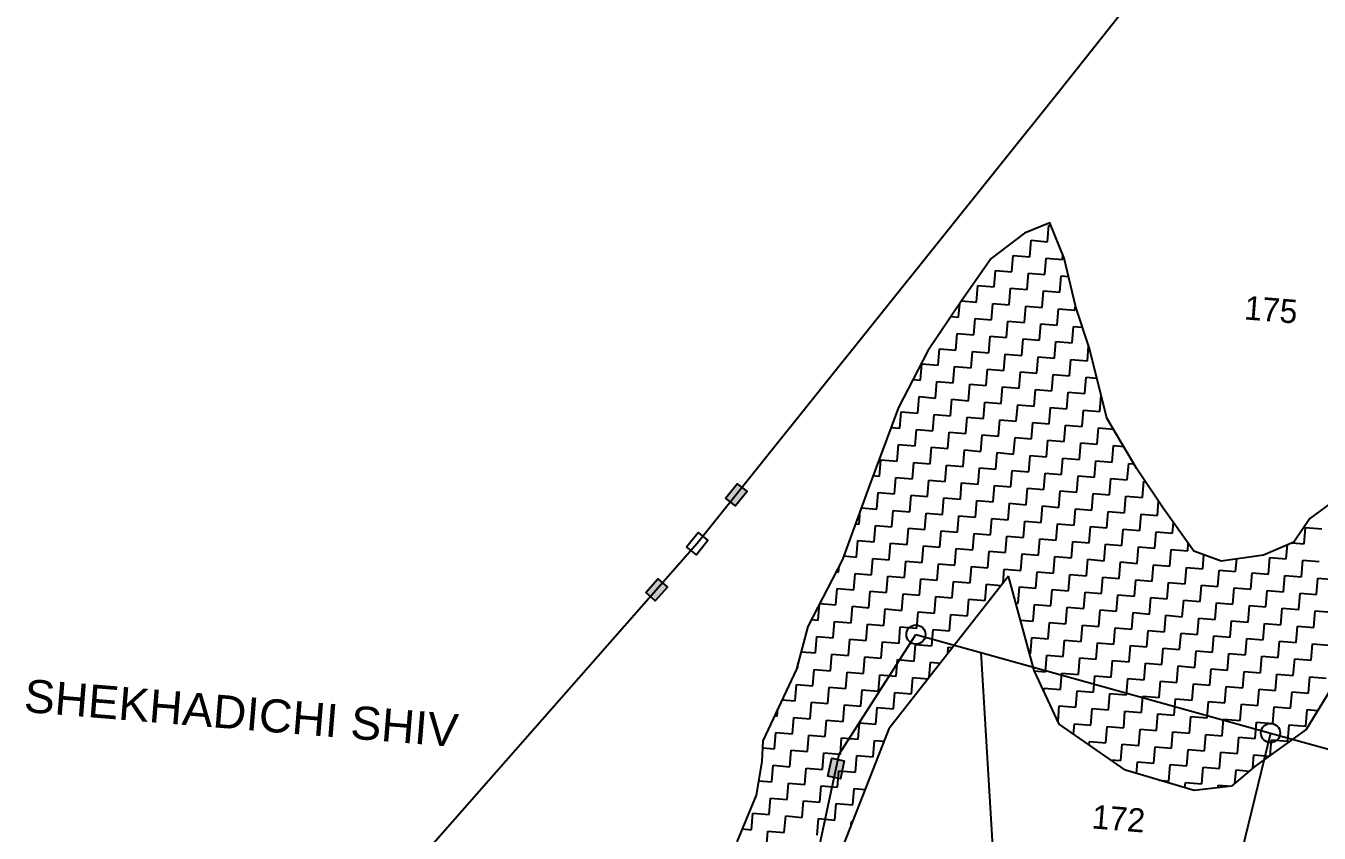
# Model space of a CAD drawing. Header units: metres. Extents: x 286589 to 288713, y 2001360 to 2004418.
# Drawn here: x 286698.5 to 287109.2, y 2003606.8 to 2003863 of the extents above; entities that cross this region are included whole.
import ezdxf
from ezdxf.enums import TextEntityAlignment as Align

# ---------------------------------------------------------------- set-up
doc = ezdxf.new("R2010")
doc.units = ezdxf.units.M
doc.header["$MEASUREMENT"] = 0
for name, color, linetype in [('POLY_HATCH', 12, 'Continuous'), ('POLY_PARCEL', 6, 'Continuous'), ('TEXT_MAPOUT', 7, 'Continuous'), ('TEXT_PARCEL', 7, 'Continuous'), ('V_BOUND_LINE', 7, 'Continuous')]:
    doc.layers.add(name, color=color, linetype=linetype)
doc.styles.get("Standard").update_dxf_attribs({"font": 'arial.ttf'})
doc.styles.add('TEXT_MAP', font='')
doc.styles.get('TEXT_MAP').set_extended_font_data('Kruti Dev 050')

msp = doc.modelspace()

# ---------------------------------------------------------------- hatches: boundary and pattern name
for points in [[(286927.53, 2003715.18), (286924.38, 2003717.7), (286920.73, 2003713.15), (286923.88, 2003710.63)], [(286902.23, 2003684.85), (286899.21, 2003687.52), (286895.35, 2003683.14), (286898.38, 2003680.48)], [(286953.22, 2003624.88), (286957.16, 2003624.04), (286958.38, 2003629.74), (286954.43, 2003630.58)]]:
    msp.add_hatch(color=256).paths.add_polyline_path(points)

# ---------------------------------------------------------------- linework, layer by layer
for points in [[(286920.73, 2003713.15), (286924.38, 2003717.7), (286927.53, 2003715.18), (286923.88, 2003710.63)], [(286908.32, 2003697.66), (286911.97, 2003702.21), (286915.11, 2003699.69), (286911.47, 2003695.14)], [(286895.35, 2003683.14), (286899.21, 2003687.52), (286902.23, 2003684.85), (286898.38, 2003680.48)], [(286958.38, 2003629.74), (286957.16, 2003624.04), (286953.22, 2003624.88), (286954.43, 2003630.58)]]:
    msp.add_lwpolyline(points, close=True)
for centre in [(286981.16, 2003669.81), (287093.79, 2003638.55)]:
    msp.add_circle(centre, 3.04)
at = {"layer": 'POLY_HATCH', "linetype": 'Continuous'}
for p, q in [((287022.95, 2003794.53), (287023.37, 2003799.75)), ((287023.37, 2003799.75), (287024.07, 2003799.69)), ((287017.3, 2003789.74), (287017.73, 2003794.96)), ((287017.73, 2003794.96), (287022.95, 2003794.53)), ((287011.66, 2003784.95), (287012.09, 2003790.16)), ((287012.09, 2003790.16), (287017.3, 2003789.74)), ((287022.1, 2003784.1), (287022.52, 2003789.31)), ((287022.52, 2003789.31), (287027.74, 2003788.89)), ((287027.74, 2003788.89), (287027.85, 2003790.28)), ((287006.02, 2003780.15), (287006.44, 2003785.37)), ((287006.44, 2003785.37), (287011.66, 2003784.95)), ((287016.45, 2003779.3), (287016.88, 2003784.52)), ((287016.88, 2003784.52), (287022.1, 2003784.1)), ((287026.89, 2003778.45), (287027.31, 2003783.67)), ((287027.31, 2003783.67), (287029.62, 2003783.48)), ((287000.37, 2003775.36), (287000.8, 2003780.58)), ((287000.8, 2003780.58), (287006.02, 2003780.15)), ((287010.81, 2003774.51), (287011.23, 2003779.73)), ((287011.23, 2003779.73), (287016.45, 2003779.3)), ((287021.25, 2003773.66), (287021.67, 2003778.88)), ((287021.67, 2003778.88), (287026.89, 2003778.45)), ((286994.73, 2003770.57), (286995.08, 2003774.91)), ((286995.64, 2003775.75), (287000.37, 2003775.36)), ((287005.17, 2003769.72), (287005.59, 2003774.93)), ((287005.59, 2003774.93), (287010.81, 2003774.51)), ((287015.6, 2003768.87), (287016.03, 2003774.08)), ((287016.03, 2003774.08), (287021.25, 2003773.66)), ((287026.04, 2003768.02), (287026.46, 2003773.23)), ((287026.46, 2003773.23), (287031.68, 2003772.81)), ((287031.68, 2003772.81), (287031.8, 2003774.21)), ((286992.3, 2003770.77), (286994.73, 2003770.57)), ((286999.52, 2003764.92), (286999.95, 2003770.14)), ((286999.95, 2003770.14), (287005.17, 2003769.72)), ((287009.96, 2003764.07), (287010.38, 2003769.29)), ((287010.38, 2003769.29), (287015.6, 2003768.87)), ((286988.96, 2003765.79), (286989.09, 2003765.77)), ((286989.09, 2003765.77), (286989.11, 2003766.01)), ((286993.88, 2003760.13), (286994.3, 2003765.35)), ((286994.3, 2003765.35), (286999.52, 2003764.92)), ((287020.4, 2003763.22), (287020.82, 2003768.44)), ((287020.82, 2003768.44), (287026.04, 2003768.02)), ((287030.83, 2003762.37), (287031.26, 2003767.59)), ((287031.26, 2003767.59), (287034.01, 2003767.37)), ((286988.24, 2003755.34), (286988.66, 2003760.56)), ((286988.66, 2003760.56), (286993.88, 2003760.13)), ((287004.32, 2003759.28), (287004.74, 2003764.5)), ((287004.74, 2003764.5), (287009.96, 2003764.07)), ((287014.75, 2003758.43), (287015.18, 2003763.65)), ((287015.18, 2003763.65), (287020.4, 2003763.22)), ((287025.19, 2003757.58), (287025.61, 2003762.8)), ((287025.61, 2003762.8), (287030.83, 2003762.37)), ((287035.62, 2003756.73), (287036, 2003761.35)), ((286998.67, 2003754.49), (286999.1, 2003759.71)), ((286999.1, 2003759.71), (287004.32, 2003759.28)), ((287009.11, 2003753.64), (287009.53, 2003758.86)), ((287009.53, 2003758.86), (287014.75, 2003758.43)), ((287019.54, 2003752.79), (287019.97, 2003758)), ((287019.97, 2003758), (287025.19, 2003757.58)), ((287029.98, 2003751.94), (287030.41, 2003757.15)), ((287030.41, 2003757.15), (287035.62, 2003756.73)), ((286982.59, 2003750.55), (286983.02, 2003755.76)), ((286983.02, 2003755.76), (286988.24, 2003755.34)), ((286993.03, 2003749.7), (286993.45, 2003754.91)), ((286993.45, 2003754.91), (286998.67, 2003754.49)), ((287003.46, 2003748.84), (287003.89, 2003754.06)), ((287003.89, 2003754.06), (287009.11, 2003753.64)), ((287013.9, 2003747.99), (287014.33, 2003753.21)), ((287014.33, 2003753.21), (287019.54, 2003752.79)), ((287024.34, 2003747.14), (287024.76, 2003752.36)), ((287024.76, 2003752.36), (287029.98, 2003751.94)), ((286980.23, 2003750.74), (286982.59, 2003750.55)), ((286987.39, 2003744.9), (286987.81, 2003750.12)), ((286987.81, 2003750.12), (286993.03, 2003749.7)), ((286997.82, 2003744.05), (286998.25, 2003749.27)), ((286998.25, 2003749.27), (287003.46, 2003748.84)), ((287008.26, 2003743.2), (287008.68, 2003748.42)), ((287008.68, 2003748.42), (287013.9, 2003747.99)), ((287034.77, 2003746.29), (287035.2, 2003751.51)), ((287035.2, 2003751.51), (287038.62, 2003751.23)), ((286981.74, 2003740.11), (286982.17, 2003745.33)), ((286982.17, 2003745.33), (286987.39, 2003744.9)), ((286992.18, 2003739.26), (286992.6, 2003744.48)), ((286992.6, 2003744.48), (286997.82, 2003744.05)), ((287018.69, 2003742.35), (287019.12, 2003747.57)), ((287019.12, 2003747.57), (287024.34, 2003747.14)), ((287029.13, 2003741.5), (287029.56, 2003746.72)), ((287029.56, 2003746.72), (287034.77, 2003746.29)), ((287039.57, 2003740.65), (287039.99, 2003745.8)), ((286976.1, 2003735.32), (286976.52, 2003740.53)), ((286976.52, 2003740.53), (286981.74, 2003740.11)), ((287002.61, 2003738.41), (287003.04, 2003743.63)), ((287003.04, 2003743.63), (287008.26, 2003743.2)), ((287013.05, 2003737.56), (287013.48, 2003742.78)), ((287013.48, 2003742.78), (287018.69, 2003742.35)), ((287023.49, 2003736.71), (287023.91, 2003741.93)), ((287023.91, 2003741.93), (287029.13, 2003741.5)), ((287033.92, 2003735.86), (287034.35, 2003741.07)), ((287034.35, 2003741.07), (287039.57, 2003740.65)), ((286986.53, 2003734.47), (286986.96, 2003739.68)), ((286986.96, 2003739.68), (286992.18, 2003739.26)), ((286996.97, 2003733.62), (286997.4, 2003738.83)), ((286997.4, 2003738.83), (287002.61, 2003738.41)), ((287007.41, 2003732.76), (287007.83, 2003737.98)), ((287007.83, 2003737.98), (287013.05, 2003737.56)), ((287017.84, 2003731.91), (287018.27, 2003737.13)), ((287018.27, 2003737.13), (287023.49, 2003736.71)), ((287028.28, 2003731.06), (287028.7, 2003736.28)), ((287028.7, 2003736.28), (287033.92, 2003735.86)), ((286973.25, 2003735.55), (286976.1, 2003735.32)), ((286980.89, 2003729.67), (286981.32, 2003734.89)), ((286981.32, 2003734.89), (286986.53, 2003734.47)), ((286991.33, 2003728.82), (286991.75, 2003734.04)), ((286991.75, 2003734.04), (286996.97, 2003733.62)), ((287001.76, 2003727.97), (287002.19, 2003733.19)), ((287002.19, 2003733.19), (287007.41, 2003732.76)), ((287012.2, 2003727.12), (287012.63, 2003732.34)), ((287012.63, 2003732.34), (287017.84, 2003731.91)), ((287038.72, 2003730.21), (287039.14, 2003735.43)), ((287039.14, 2003735.43), (287043.87, 2003735.05)), ((286975.25, 2003724.88), (286975.67, 2003730.1)), ((286975.67, 2003730.1), (286980.89, 2003729.67)), ((286985.68, 2003724.03), (286986.11, 2003729.25)), ((286986.11, 2003729.25), (286991.33, 2003728.82)), ((286996.12, 2003723.18), (286996.55, 2003728.4)), ((286996.55, 2003728.4), (287001.76, 2003727.97)), ((287022.64, 2003726.27), (287023.06, 2003731.49)), ((287023.06, 2003731.49), (287028.28, 2003731.06)), ((287033.07, 2003725.42), (287033.5, 2003730.64)), ((287033.5, 2003730.64), (287038.72, 2003730.21)), ((287043.51, 2003724.57), (287043.93, 2003729.79)), ((287043.93, 2003729.79), (287047.15, 2003729.53)), ((286969.6, 2003720.09), (286970.03, 2003725.31)), ((286970.03, 2003725.31), (286975.25, 2003724.88)), ((286980.04, 2003719.24), (286980.47, 2003724.46)), ((286980.47, 2003724.46), (286985.68, 2003724.03)), ((286990.48, 2003718.39), (286990.9, 2003723.6)), ((286990.9, 2003723.6), (286996.12, 2003723.18)), ((287006.56, 2003722.33), (287006.98, 2003727.55)), ((287006.98, 2003727.55), (287012.2, 2003727.12)), ((287016.99, 2003721.48), (287017.42, 2003726.7)), ((287017.42, 2003726.7), (287022.64, 2003726.27)), ((287027.43, 2003720.63), (287027.85, 2003725.85)), ((287027.85, 2003725.85), (287033.07, 2003725.42)), ((287037.86, 2003719.78), (287038.29, 2003724.99)), ((287038.29, 2003724.99), (287043.51, 2003724.57)), ((287048.3, 2003718.93), (287048.73, 2003724.14)), ((287048.73, 2003724.14), (287050.43, 2003724.01)), ((286967.54, 2003720.26), (286969.6, 2003720.09)), ((286974.4, 2003714.44), (286974.82, 2003719.66)), ((286974.82, 2003719.66), (286980.04, 2003719.24)), ((287000.91, 2003717.54), (287001.34, 2003722.75)), ((287001.34, 2003722.75), (287006.56, 2003722.33)), ((287011.35, 2003716.69), (287011.77, 2003721.9)), ((287011.77, 2003721.9), (287016.99, 2003721.48)), ((287021.79, 2003715.83), (287022.21, 2003721.05)), ((287022.21, 2003721.05), (287027.43, 2003720.63)), ((287032.22, 2003714.98), (287032.65, 2003720.2)), ((287032.65, 2003720.2), (287037.86, 2003719.78)), ((286984.83, 2003713.59), (286985.26, 2003718.81)), ((286985.26, 2003718.81), (286990.48, 2003718.39)), ((286995.27, 2003712.74), (286995.69, 2003717.96)), ((286995.69, 2003717.96), (287000.91, 2003717.54)), ((287005.71, 2003711.89), (287006.13, 2003717.11)), ((287006.13, 2003717.11), (287011.35, 2003716.69)), ((287016.14, 2003711.04), (287016.57, 2003716.26)), ((287016.57, 2003716.26), (287021.79, 2003715.83)), ((287026.58, 2003710.19), (287027, 2003715.41)), ((287027, 2003715.41), (287032.22, 2003714.98)), ((287042.66, 2003714.13), (287043.08, 2003719.35)), ((287043.08, 2003719.35), (287048.3, 2003718.93)), ((287053.09, 2003713.28), (287053.52, 2003718.5)), ((287053.52, 2003718.5), (287054.01, 2003718.46)), ((286968.75, 2003709.65), (286969.18, 2003714.87)), ((286969.18, 2003714.87), (286974.4, 2003714.44)), ((286979.19, 2003708.8), (286979.62, 2003714.02)), ((286979.62, 2003714.02), (286984.83, 2003713.59)), ((286989.63, 2003707.95), (286990.05, 2003713.17)), ((286990.05, 2003713.17), (286995.27, 2003712.74)), ((287000.06, 2003707.1), (287000.49, 2003712.32)), ((287000.49, 2003712.32), (287005.71, 2003711.89)), ((287010.5, 2003706.25), (287010.92, 2003711.47)), ((287010.92, 2003711.47), (287016.14, 2003711.04)), ((287037.01, 2003709.34), (287037.44, 2003714.56)), ((287037.44, 2003714.56), (287042.66, 2003714.13)), ((287047.45, 2003708.49), (287047.88, 2003713.71)), ((287047.88, 2003713.71), (287053.09, 2003713.28)), ((287057.89, 2003707.64), (287058.25, 2003712.11)), ((286963.11, 2003704.86), (286963.45, 2003709.04)), ((286963.82, 2003710.05), (286968.75, 2003709.65)), ((286973.55, 2003704.01), (286973.97, 2003709.23)), ((286973.97, 2003709.23), (286979.19, 2003708.8)), ((286983.98, 2003703.16), (286984.41, 2003708.38)), ((286984.41, 2003708.38), (286989.63, 2003707.95)), ((286994.42, 2003702.31), (286994.84, 2003707.53)), ((286994.84, 2003707.53), (287000.06, 2003707.1)), ((287020.93, 2003705.4), (287021.36, 2003710.62)), ((287021.36, 2003710.62), (287026.58, 2003710.19)), ((287031.37, 2003704.55), (287031.8, 2003709.77)), ((287031.8, 2003709.77), (287037.01, 2003709.34)), ((287041.81, 2003703.7), (287042.23, 2003708.92)), ((287042.23, 2003708.92), (287047.45, 2003708.49)), ((287052.24, 2003702.85), (287052.67, 2003708.06)), ((287052.67, 2003708.06), (287057.89, 2003707.64)), ((286961.98, 2003704.95), (286963.11, 2003704.86)), ((286967.9, 2003699.22), (286968.33, 2003704.43)), ((286968.33, 2003704.43), (286973.55, 2003704.01)), ((286978.34, 2003698.36), (286978.76, 2003703.58)), ((286978.76, 2003703.58), (286983.98, 2003703.16)), ((287004.85, 2003701.46), (287005.28, 2003706.67)), ((287005.28, 2003706.67), (287010.5, 2003706.25)), ((287015.29, 2003700.61), (287015.72, 2003705.82)), ((287015.72, 2003705.82), (287020.93, 2003705.4)), ((287025.73, 2003699.75), (287026.15, 2003704.97)), ((287026.15, 2003704.97), (287031.37, 2003704.55)), ((287036.16, 2003698.9), (287036.59, 2003704.12)), ((287036.59, 2003704.12), (287041.81, 2003703.7)), ((287046.6, 2003698.05), (287047.02, 2003703.27)), ((287047.02, 2003703.27), (287052.24, 2003702.85)), ((287062.68, 2003702), (287062.96, 2003705.39)), ((287104.42, 2003698.59), (287104.85, 2003703.81)), ((287104.85, 2003703.81), (287110.07, 2003703.39)), ((286962.26, 2003694.42), (286962.68, 2003699.64)), ((286962.68, 2003699.64), (286967.9, 2003699.22)), ((286988.78, 2003697.51), (286989.2, 2003702.73)), ((286989.2, 2003702.73), (286994.42, 2003702.31)), ((286999.21, 2003696.66), (286999.64, 2003701.88)), ((286999.64, 2003701.88), (287004.85, 2003701.46)), ((287009.65, 2003695.81), (287010.07, 2003701.03)), ((287010.07, 2003701.03), (287015.29, 2003700.61)), ((287020.08, 2003694.96), (287020.51, 2003700.18)), ((287020.51, 2003700.18), (287025.73, 2003699.75)), ((287030.52, 2003694.11), (287030.95, 2003699.33)), ((287030.95, 2003699.33), (287036.16, 2003698.9)), ((287057.04, 2003697.2), (287057.46, 2003702.42)), ((287057.46, 2003702.42), (287062.68, 2003702)), ((287100.64, 2003698.9), (287104.42, 2003698.59)), ((286972.7, 2003693.57), (286973.12, 2003698.79)), ((286973.12, 2003698.79), (286978.34, 2003698.36)), ((286983.13, 2003692.72), (286983.56, 2003697.94)), ((286983.56, 2003697.94), (286988.78, 2003697.51)), ((286993.57, 2003691.87), (286993.99, 2003697.09)), ((286993.99, 2003697.09), (286999.21, 2003696.66)), ((287004, 2003691.02), (287004.43, 2003696.24)), ((287004.43, 2003696.24), (287009.65, 2003695.81)), ((287014.44, 2003690.17), (287014.87, 2003695.39)), ((287014.87, 2003695.39), (287020.08, 2003694.96)), ((287040.96, 2003693.26), (287041.38, 2003698.48)), ((287041.38, 2003698.48), (287046.6, 2003698.05)), ((287051.39, 2003692.41), (287051.82, 2003697.63)), ((287051.82, 2003697.63), (287057.04, 2003697.2)), ((287061.83, 2003691.56), (287062.25, 2003696.78)), ((287062.25, 2003696.78), (287067.47, 2003696.35)), ((287067.47, 2003696.35), (287067.67, 2003698.8)), ((287072.26, 2003690.71), (287072.63, 2003695.15)), ((287098.78, 2003693.8), (287099.14, 2003698.27)), ((286956.62, 2003689.63), (286956.76, 2003691.45)), ((286958.3, 2003694.75), (286962.26, 2003694.42)), ((286967.05, 2003688.78), (286967.48, 2003694)), ((286967.48, 2003694), (286972.7, 2003693.57)), ((286977.49, 2003687.93), (286977.91, 2003693.15)), ((286977.91, 2003693.15), (286983.13, 2003692.72)), ((286987.92, 2003687.08), (286988.35, 2003692.3)), ((286988.35, 2003692.3), (286993.57, 2003691.87)), ((286998.36, 2003686.23), (286998.79, 2003691.45)), ((286998.79, 2003691.45), (287004, 2003691.02)), ((287024.88, 2003689.32), (287025.3, 2003694.54)), ((287025.3, 2003694.54), (287030.52, 2003694.11)), ((287035.31, 2003688.47), (287035.74, 2003693.69)), ((287035.74, 2003693.69), (287040.96, 2003693.26)), ((287045.75, 2003687.62), (287046.17, 2003692.84)), ((287046.17, 2003692.84), (287051.39, 2003692.41)), ((287056.19, 2003686.77), (287056.61, 2003691.98)), ((287056.61, 2003691.98), (287061.83, 2003691.56)), ((287066.62, 2003685.92), (287067.05, 2003691.13)), ((287067.05, 2003691.13), (287072.26, 2003690.71)), ((287082.7, 2003689.86), (287083.03, 2003693.84)), ((287093.14, 2003689.01), (287093.56, 2003694.23)), ((287093.56, 2003694.23), (287098.78, 2003693.8)), ((287103.57, 2003688.16), (287104, 2003693.37)), ((287104, 2003693.37), (287109.22, 2003692.95)), ((286955.85, 2003689.69), (286956.62, 2003689.63)), ((286961.41, 2003683.99), (286961.83, 2003689.2)), ((286961.83, 2003689.2), (286967.05, 2003688.78)), ((286971.85, 2003683.14), (286972.27, 2003688.35)), ((286972.27, 2003688.35), (286977.49, 2003687.93)), ((286982.28, 2003682.29), (286982.71, 2003687.5)), ((286982.71, 2003687.5), (286987.92, 2003687.08)), ((286992.72, 2003681.43), (286993.14, 2003686.65)), ((286993.14, 2003686.65), (286998.36, 2003686.23)), ((287008.86, 2003686.19), (287009.22, 2003690.59)), ((287009.22, 2003690.59), (287014.44, 2003690.17)), ((287019.23, 2003684.53), (287019.66, 2003689.74)), ((287019.66, 2003689.74), (287024.88, 2003689.32)), ((287029.67, 2003683.68), (287030.09, 2003688.89)), ((287030.09, 2003688.89), (287035.31, 2003688.47)), ((287040.11, 2003682.82), (287040.53, 2003688.04)), ((287040.53, 2003688.04), (287045.75, 2003687.62)), ((287050.54, 2003681.97), (287050.97, 2003687.19)), ((287050.97, 2003687.19), (287056.19, 2003686.77)), ((287077.06, 2003685.07), (287077.48, 2003690.28)), ((287077.48, 2003690.28), (287082.7, 2003689.86)), ((287087.49, 2003684.21), (287087.92, 2003689.43)), ((287087.92, 2003689.43), (287093.14, 2003689.01)), ((287097.93, 2003683.36), (287098.36, 2003688.58)), ((287098.36, 2003688.58), (287103.57, 2003688.16)), ((287108.37, 2003682.51), (287108.79, 2003687.73)), ((287108.79, 2003687.73), (287114.01, 2003687.31)), ((286955.77, 2003679.19), (286956.19, 2003684.41)), ((286956.19, 2003684.41), (286961.41, 2003683.99)), ((286966.2, 2003678.34), (286966.63, 2003683.56)), ((286966.63, 2003683.56), (286971.85, 2003683.14)), ((286976.64, 2003677.49), (286977.06, 2003682.71)), ((286977.06, 2003682.71), (286982.28, 2003682.29)), ((287003.15, 2003680.58), (287003.58, 2003685.8)), ((287003.58, 2003685.8), (287008.26, 2003685.42)), ((287013.59, 2003679.73), (287014.02, 2003684.95)), ((287014.02, 2003684.95), (287019.23, 2003684.53)), ((287024.03, 2003678.88), (287024.45, 2003684.1)), ((287024.45, 2003684.1), (287029.67, 2003683.68)), ((287034.46, 2003678.03), (287034.89, 2003683.25)), ((287034.89, 2003683.25), (287040.11, 2003682.82)), ((287060.98, 2003681.12), (287061.4, 2003686.34)), ((287061.4, 2003686.34), (287066.62, 2003685.92)), ((287071.41, 2003680.27), (287071.84, 2003685.49)), ((287071.84, 2003685.49), (287077.06, 2003685.07)), ((287081.85, 2003679.42), (287082.28, 2003684.64)), ((287082.28, 2003684.64), (287087.49, 2003684.21)), ((287092.29, 2003678.57), (287092.71, 2003683.79)), ((287092.71, 2003683.79), (287097.93, 2003683.36)), ((287102.72, 2003677.72), (287103.15, 2003682.94)), ((287103.15, 2003682.94), (287108.37, 2003682.51)), ((286950.12, 2003674.4), (286950.54, 2003679.53)), ((286950.59, 2003679.62), (286955.77, 2003679.19)), ((286960.56, 2003673.55), (286960.98, 2003678.77)), ((286960.98, 2003678.77), (286966.2, 2003678.34)), ((286987.07, 2003676.64), (286987.5, 2003681.86)), ((286987.5, 2003681.86), (286992.72, 2003681.43)), ((286997.51, 2003675.79), (286997.94, 2003681.01)), ((286997.94, 2003681.01), (287003.15, 2003680.58)), ((287012.89, 2003679.79), (287013.59, 2003679.73)), ((287018.38, 2003674.09), (287018.81, 2003679.31)), ((287018.81, 2003679.31), (287024.03, 2003678.88)), ((287028.82, 2003673.24), (287029.24, 2003678.46)), ((287029.24, 2003678.46), (287034.46, 2003678.03)), ((287044.9, 2003677.18), (287045.32, 2003682.4)), ((287045.32, 2003682.4), (287050.54, 2003681.97)), ((287055.33, 2003676.33), (287055.76, 2003681.55)), ((287055.76, 2003681.55), (287060.98, 2003681.12)), ((287065.77, 2003675.48), (287066.2, 2003680.7)), ((287066.2, 2003680.7), (287071.41, 2003680.27)), ((287076.21, 2003674.63), (287076.63, 2003679.85)), ((287076.63, 2003679.85), (287081.85, 2003679.42)), ((287086.64, 2003673.78), (287087.07, 2003679)), ((287087.07, 2003679), (287092.29, 2003678.57)), ((286947.96, 2003674.58), (286950.12, 2003674.4)), ((286970.99, 2003672.7), (286971.42, 2003677.92)), ((286971.42, 2003677.92), (286976.64, 2003677.49)), ((286981.43, 2003671.85), (286981.86, 2003677.07)), ((286981.86, 2003677.07), (286987.07, 2003676.64)), ((286991.87, 2003671), (286992.29, 2003676.22)), ((286992.29, 2003676.22), (286997.51, 2003675.79)), ((287014.35, 2003674.42), (287018.38, 2003674.09)), ((287039.25, 2003672.39), (287039.68, 2003677.61)), ((287039.68, 2003677.61), (287044.9, 2003677.18)), ((287049.69, 2003671.54), (287050.12, 2003676.76)), ((287050.12, 2003676.76), (287055.33, 2003676.33)), ((287060.13, 2003670.69), (287060.55, 2003675.91)), ((287060.55, 2003675.91), (287065.77, 2003675.48)), ((287070.56, 2003669.84), (287070.99, 2003675.05)), ((287070.99, 2003675.05), (287076.21, 2003674.63)), ((287097.08, 2003672.93), (287097.5, 2003678.15)), ((287097.5, 2003678.15), (287102.72, 2003677.72)), ((287107.52, 2003672.08), (287107.94, 2003677.3)), ((287107.94, 2003677.3), (287113.16, 2003676.87)), ((286954.91, 2003668.76), (286955.34, 2003673.98)), ((286955.34, 2003673.98), (286960.56, 2003673.55)), ((286965.35, 2003667.91), (286965.78, 2003673.13)), ((286965.78, 2003673.13), (286970.99, 2003672.7)), ((286975.79, 2003667.06), (286976.21, 2003672.27)), ((286976.21, 2003672.27), (286981.43, 2003671.85)), ((286986.22, 2003666.21), (286986.65, 2003671.42)), ((286986.65, 2003671.42), (286991.87, 2003671)), ((287023.18, 2003668.45), (287023.6, 2003673.66)), ((287023.6, 2003673.66), (287028.82, 2003673.24)), ((287033.61, 2003667.6), (287034.04, 2003672.81)), ((287034.04, 2003672.81), (287039.25, 2003672.39)), ((287044.05, 2003666.75), (287044.47, 2003671.96)), ((287044.47, 2003671.96), (287049.69, 2003671.54)), ((287054.48, 2003665.89), (287054.91, 2003671.11)), ((287054.91, 2003671.11), (287060.13, 2003670.69)), ((287064.92, 2003665.04), (287065.35, 2003670.26)), ((287065.35, 2003670.26), (287070.56, 2003669.84)), ((287081, 2003668.99), (287081.42, 2003674.2)), ((287081.42, 2003674.2), (287086.64, 2003673.78)), ((287091.44, 2003668.14), (287091.86, 2003673.35)), ((287091.86, 2003673.35), (287097.08, 2003672.93)), ((287101.87, 2003667.28), (287102.3, 2003672.5)), ((287102.3, 2003672.5), (287107.52, 2003672.08)), ((286949.27, 2003663.96), (286949.7, 2003669.18)), ((286949.7, 2003669.18), (286954.91, 2003668.76)), ((286959.71, 2003663.11), (286960.13, 2003668.33)), ((286960.13, 2003668.33), (286965.35, 2003667.91)), ((286970.14, 2003662.26), (286970.57, 2003667.48)), ((286970.57, 2003667.48), (286975.79, 2003667.06)), ((286980.58, 2003661.41), (286981.01, 2003666.63)), ((286981.01, 2003666.63), (286986.22, 2003666.21)), ((287017.53, 2003663.65), (287017.96, 2003668.87)), ((287017.96, 2003668.87), (287023.18, 2003668.45)), ((287027.97, 2003662.8), (287028.39, 2003668.02)), ((287028.39, 2003668.02), (287033.61, 2003667.6)), ((287038.4, 2003661.95), (287038.83, 2003667.17)), ((287038.83, 2003667.17), (287044.05, 2003666.75)), ((287048.84, 2003661.1), (287049.27, 2003666.32)), ((287049.27, 2003666.32), (287054.48, 2003665.89)), ((287075.36, 2003664.19), (287075.78, 2003669.41)), ((287075.78, 2003669.41), (287081, 2003668.99)), ((287085.79, 2003663.34), (287086.22, 2003668.56)), ((287086.22, 2003668.56), (287091.44, 2003668.14)), ((287096.23, 2003662.49), (287096.65, 2003667.71)), ((287096.65, 2003667.71), (287101.87, 2003667.28)), ((287106.66, 2003661.64), (287107.09, 2003666.86)), ((287107.09, 2003666.86), (287112.31, 2003666.43)), ((286944.68, 2003664.34), (286949.27, 2003663.96)), ((286954.06, 2003658.32), (286954.49, 2003663.54)), ((286954.49, 2003663.54), (286959.71, 2003663.11)), ((286964.5, 2003657.47), (286964.93, 2003662.69)), ((286964.93, 2003662.69), (286970.14, 2003662.26)), ((286991.27, 2003663.72), (286991.44, 2003665.78)), ((286991.44, 2003665.78), (286992.8, 2003665.67)), ((287017.26, 2003663.68), (287017.53, 2003663.65)), ((287022.32, 2003658.01), (287022.75, 2003663.23)), ((287022.75, 2003663.23), (287027.97, 2003662.8)), ((287032.76, 2003657.16), (287033.19, 2003662.38)), ((287033.19, 2003662.38), (287038.4, 2003661.95)), ((287059.28, 2003660.25), (287059.7, 2003665.47)), ((287059.7, 2003665.47), (287064.92, 2003665.04)), ((287069.71, 2003659.4), (287070.14, 2003664.62)), ((287070.14, 2003664.62), (287075.36, 2003664.19)), ((287080.15, 2003658.55), (287080.57, 2003663.77)), ((287080.57, 2003663.77), (287085.79, 2003663.34)), ((287090.59, 2003657.7), (287091.01, 2003662.92)), ((287091.01, 2003662.92), (287096.23, 2003662.49)), ((287101.02, 2003656.85), (287101.45, 2003662.07)), ((287101.45, 2003662.07), (287106.66, 2003661.64)), ((286943.32, 2003659.2), (286943.63, 2003659.17)), ((286943.63, 2003659.17), (286943.77, 2003660.9)), ((286948.42, 2003653.53), (286948.85, 2003658.75)), ((286948.85, 2003658.75), (286954.06, 2003658.32)), ((286958.86, 2003652.68), (286959.28, 2003657.9)), ((286959.28, 2003657.9), (286964.5, 2003657.47)), ((286974.94, 2003656.62), (286975.36, 2003661.84)), ((286975.36, 2003661.84), (286980.58, 2003661.41)), ((286985.41, 2003656.24), (286985.8, 2003660.99)), ((286985.8, 2003660.99), (286988.93, 2003660.73)), ((287018.73, 2003658.3), (287022.32, 2003658.01)), ((287043.2, 2003656.31), (287043.62, 2003661.53)), ((287043.62, 2003661.53), (287048.84, 2003661.1)), ((287053.63, 2003655.46), (287054.06, 2003660.68)), ((287054.06, 2003660.68), (287059.28, 2003660.25)), ((287064.07, 2003654.61), (287064.49, 2003659.83)), ((287064.49, 2003659.83), (287069.71, 2003659.4)), ((287074.51, 2003653.76), (287074.93, 2003658.97)), ((287074.93, 2003658.97), (287080.15, 2003658.55)), ((287084.94, 2003652.91), (287085.37, 2003658.12)), ((287085.37, 2003658.12), (287090.59, 2003657.7)), ((286942.78, 2003648.74), (286943.2, 2003653.95)), ((286943.2, 2003653.95), (286948.42, 2003653.53)), ((286969.29, 2003651.83), (286969.72, 2003657.05)), ((286969.72, 2003657.05), (286974.94, 2003656.62)), ((286979.73, 2003650.98), (286980.15, 2003656.19)), ((286980.15, 2003656.19), (286985.06, 2003655.79)), ((287027.12, 2003652.37), (287027.54, 2003657.58)), ((287027.54, 2003657.58), (287032.76, 2003657.16)), ((287037.55, 2003651.52), (287037.98, 2003656.73)), ((287037.98, 2003656.73), (287043.2, 2003656.31)), ((287047.99, 2003650.67), (287048.42, 2003655.88)), ((287048.42, 2003655.88), (287053.63, 2003655.46)), ((287058.43, 2003649.81), (287058.85, 2003655.03)), ((287058.85, 2003655.03), (287064.07, 2003654.61)), ((287068.86, 2003648.96), (287069.29, 2003654.18)), ((287069.29, 2003654.18), (287074.51, 2003653.76)), ((287095.38, 2003652.06), (287095.8, 2003657.27)), ((287095.8, 2003657.27), (287101.02, 2003656.85)), ((287105.81, 2003651.2), (287106.24, 2003656.42)), ((287106.24, 2003656.42), (287111.46, 2003656)), ((286953.21, 2003647.89), (286953.64, 2003653.1)), ((286953.64, 2003653.1), (286958.86, 2003652.68)), ((286963.65, 2003647.03), (286964.07, 2003652.25)), ((286964.07, 2003652.25), (286969.29, 2003651.83)), ((286974.09, 2003646.18), (286974.51, 2003651.4)), ((286974.51, 2003651.4), (286979.73, 2003650.98)), ((287021.81, 2003651.72), (287021.9, 2003652.79)), ((287021.9, 2003652.79), (287027.12, 2003652.37)), ((287031.91, 2003646.72), (287032.34, 2003651.94)), ((287032.34, 2003651.94), (287037.55, 2003651.52)), ((287042.35, 2003645.87), (287042.77, 2003651.09)), ((287042.77, 2003651.09), (287047.99, 2003650.67)), ((287052.78, 2003645.02), (287053.21, 2003650.24)), ((287053.21, 2003650.24), (287058.43, 2003649.81)), ((287079.3, 2003648.11), (287079.72, 2003653.33)), ((287079.72, 2003653.33), (287084.94, 2003652.91)), ((287089.73, 2003647.26), (287090.16, 2003652.48)), ((287090.16, 2003652.48), (287095.38, 2003652.06)), ((287100.17, 2003646.41), (287100.6, 2003651.63)), ((287100.6, 2003651.63), (287105.81, 2003651.2)), ((286937.13, 2003643.94), (286937.33, 2003646.33)), ((286938.62, 2003649.07), (286942.78, 2003648.74)), ((286947.57, 2003643.09), (286948, 2003648.31)), ((286948, 2003648.31), (286953.21, 2003647.89)), ((286958.01, 2003642.24), (286958.43, 2003647.46)), ((286958.43, 2003647.46), (286963.65, 2003647.03)), ((286968.44, 2003641.39), (286968.87, 2003646.61)), ((286968.87, 2003646.61), (286974.09, 2003646.18)), ((287026.29, 2003642.17), (287026.69, 2003647.15)), ((287026.69, 2003647.15), (287031.91, 2003646.72)), ((287036.7, 2003641.08), (287037.13, 2003646.3)), ((287037.13, 2003646.3), (287042.35, 2003645.87)), ((287063.22, 2003644.17), (287063.64, 2003649.39)), ((287063.64, 2003649.39), (287068.86, 2003648.96)), ((287073.65, 2003643.32), (287074.08, 2003648.54)), ((287074.08, 2003648.54), (287079.3, 2003648.11)), ((287084.09, 2003642.47), (287084.52, 2003647.69)), ((287084.52, 2003647.69), (287089.73, 2003647.26)), ((287094.53, 2003641.62), (287094.95, 2003646.84)), ((287094.95, 2003646.84), (287100.17, 2003646.41)), ((287104.96, 2003640.77), (287105.39, 2003645.99)), ((287105.39, 2003645.99), (287108.82, 2003645.71)), ((286936.24, 2003644.02), (286937.13, 2003643.94)), ((286941.93, 2003638.3), (286942.35, 2003643.52)), ((286942.35, 2003643.52), (286947.57, 2003643.09)), ((286952.36, 2003637.45), (286952.79, 2003642.67)), ((286952.79, 2003642.67), (286958.01, 2003642.24)), ((286962.8, 2003636.6), (286963.22, 2003641.82)), ((286963.22, 2003641.82), (286968.44, 2003641.39)), ((287031.21, 2003638.19), (287031.48, 2003641.51)), ((287031.48, 2003641.51), (287036.7, 2003641.08)), ((287047.14, 2003640.23), (287047.56, 2003645.45)), ((287047.56, 2003645.45), (287052.78, 2003645.02)), ((287057.58, 2003639.38), (287058, 2003644.6)), ((287058, 2003644.6), (287063.22, 2003644.17)), ((287068.01, 2003638.53), (287068.44, 2003643.75)), ((287068.44, 2003643.75), (287073.65, 2003643.32)), ((287078.45, 2003637.68), (287078.87, 2003642.9)), ((287078.87, 2003642.9), (287084.09, 2003642.47)), ((287088.88, 2003636.83), (287089.31, 2003642.04)), ((287089.31, 2003642.04), (287094.53, 2003641.62)), ((286936.28, 2003633.51), (286936.71, 2003638.73)), ((286936.71, 2003638.73), (286941.93, 2003638.3)), ((286946.72, 2003632.66), (286947.14, 2003637.87)), ((286947.14, 2003637.87), (286952.36, 2003637.45)), ((287041.5, 2003635.44), (287041.92, 2003640.65)), ((287041.92, 2003640.65), (287047.14, 2003640.23)), ((287051.93, 2003634.59), (287052.36, 2003639.8)), ((287052.36, 2003639.8), (287057.58, 2003639.38)), ((287062.37, 2003633.74), (287062.79, 2003638.95)), ((287062.79, 2003638.95), (287068.01, 2003638.53)), ((287072.8, 2003632.88), (287073.23, 2003638.1)), ((287073.23, 2003638.1), (287078.45, 2003637.68)), ((287099.32, 2003635.98), (287099.75, 2003641.19)), ((287099.75, 2003641.19), (287104.96, 2003640.77)), ((286932.42, 2003633.82), (286936.28, 2003633.51)), ((286957.16, 2003631.81), (286957.58, 2003637.02)), ((286957.58, 2003637.02), (286962.8, 2003636.6)), ((286967.59, 2003630.95), (286968.02, 2003636.17)), ((286968.02, 2003636.17), (286971.05, 2003635.93)), ((287036.19, 2003634.75), (287036.28, 2003635.86)), ((287036.28, 2003635.86), (287041.5, 2003635.44)), ((287046.29, 2003629.79), (287046.71, 2003635.01)), ((287046.71, 2003635.01), (287051.93, 2003634.59)), ((287056.72, 2003628.94), (287057.15, 2003634.16)), ((287057.15, 2003634.16), (287062.37, 2003633.74)), ((287067.16, 2003628.09), (287067.59, 2003633.31)), ((287067.59, 2003633.31), (287072.8, 2003632.88)), ((287083.24, 2003632.03), (287083.67, 2003637.25)), ((287083.67, 2003637.25), (287088.88, 2003636.83)), ((287093.7, 2003631.46), (287094.1, 2003636.4)), ((287094.1, 2003636.4), (287099.32, 2003635.98)), ((286941.08, 2003627.86), (286941.5, 2003633.08)), ((286941.5, 2003633.08), (286946.72, 2003632.66)), ((286951.51, 2003627.01), (286951.94, 2003632.23)), ((286951.94, 2003632.23), (286957.16, 2003631.81)), ((286961.95, 2003626.16), (286962.37, 2003631.38)), ((286962.37, 2003631.38), (286967.59, 2003630.95)), ((287042.94, 2003630.07), (287046.29, 2003629.79)), ((287051.21, 2003625.7), (287051.51, 2003629.37)), ((287051.51, 2003629.37), (287056.72, 2003628.94)), ((287077.6, 2003627.24), (287078.02, 2003632.46)), ((287078.02, 2003632.46), (287083.24, 2003632.03)), ((287088.11, 2003627.35), (287088.46, 2003631.61)), ((287088.46, 2003631.61), (287093.35, 2003631.21)), ((286935.43, 2003623.07), (286935.86, 2003628.29)), ((286935.86, 2003628.29), (286941.08, 2003627.86)), ((286945.87, 2003622.22), (286946.29, 2003627.44)), ((286946.29, 2003627.44), (286951.51, 2003627.01)), ((286956.3, 2003621.37), (286956.73, 2003626.59)), ((286956.73, 2003626.59), (286961.95, 2003626.16)), ((287061.52, 2003623.3), (287061.94, 2003628.52)), ((287061.94, 2003628.52), (287067.16, 2003628.09)), ((287071.95, 2003622.45), (287072.38, 2003627.67)), ((287072.38, 2003627.67), (287077.6, 2003627.24)), ((287082.47, 2003622.56), (287082.82, 2003626.82)), ((287082.82, 2003626.82), (287087.07, 2003626.47)), ((286931.21, 2003623.42), (286935.43, 2003623.07)), ((286940.23, 2003617.43), (286940.65, 2003622.65)), ((286940.65, 2003622.65), (286945.87, 2003622.22)), ((286950.66, 2003616.58), (286951.09, 2003621.79)), ((286951.09, 2003621.79), (286956.3, 2003621.37)), ((286961.1, 2003615.73), (286961.52, 2003620.94)), ((286961.52, 2003620.94), (286965.04, 2003620.66)), ((287058.45, 2003623.55), (287061.52, 2003623.3)), ((287066.59, 2003621.13), (287066.74, 2003622.87)), ((287066.74, 2003622.87), (287071.95, 2003622.45)), ((287077.1, 2003621.14), (287077.17, 2003622.02)), ((287077.17, 2003622.02), (287081.42, 2003621.68)), ((286934.58, 2003612.63), (286935.01, 2003617.85)), ((286935.01, 2003617.85), (286940.23, 2003617.43)), ((286945.02, 2003611.78), (286945.44, 2003617)), ((286945.44, 2003617), (286950.66, 2003616.58)), ((286928.94, 2003607.84), (286929.36, 2003613.06)), ((286929.36, 2003613.06), (286934.58, 2003612.63)), ((286955.45, 2003610.93), (286955.88, 2003616.15)), ((286955.88, 2003616.15), (286961.1, 2003615.73)), ((286939.37, 2003606.99), (286939.8, 2003612.21)), ((286939.8, 2003612.21), (286945.02, 2003611.78)), ((286949.81, 2003606.14), (286950.24, 2003611.36)), ((286950.24, 2003611.36), (286955.45, 2003610.93)), ((286960.57, 2003609.29), (286960.67, 2003610.51)), ((286960.67, 2003610.51), (286961.04, 2003610.48)), ((286925.96, 2003608.08), (286928.94, 2003607.84)), ((286933.73, 2003602.2), (286934.16, 2003607.42)), ((286934.16, 2003607.42), (286939.37, 2003606.99))]:
    msp.add_line(p, q, dxfattribs=at)
at = {"layer": 'POLY_HATCH'}
for p, q in [((287010.57, 2003688.37), (286972.6, 2003639.88)), ((287018.69, 2003658.4), (287010.57, 2003688.37)), ((287026.68, 2003641.33), (287018.69, 2003658.4)), ((287114.62, 2003655.27), (287105.13, 2003639.63)), ((286972.6, 2003639.88), (286948.93, 2003579.68)), ((287047.77, 2003626.72), (287026.68, 2003641.33)), ((287105.13, 2003639.63), (287088.94, 2003628.05)), ((287069.53, 2003620.26), (287047.77, 2003626.72)), ((287088.94, 2003628.05), (287081.38, 2003621.64)), ((287081.38, 2003621.64), (287069.53, 2003620.26))]:
    msp.add_line(p, q, dxfattribs=at)
msp.add_lwpolyline([(287114.64, 2003712.82), (287106.25, 2003706.61), (287101.21, 2003699.14), (287091.51, 2003695.01), (287078.06, 2003693.15), (287069.45, 2003696.32), (287059.72, 2003709.91), (287051.37, 2003722.41), (287041.84, 2003738.45), (287036.26, 2003760.57), (287031.91, 2003773.73), (287028.25, 2003789.29), (287023.74, 2003800.49), (287015.6, 2003797.21), (287005.09, 2003789.21), (286995.61, 2003775.7), (286984.96, 2003759.83), (286975.61, 2003741.88), (286966.16, 2003716.55), (286957.88, 2003693.59), (286946.79, 2003672.34), (286943.23, 2003658.85), (286932.5, 2003636.08), (286932.26, 2003629.46), (286930.4, 2003618.78), (286924.27, 2003604.02)], dxfattribs=at)
at = {"layer": 'POLY_PARCEL'}
for p, q in [((286956.77, 2003631.87), (286981.16, 2003669.81)), ((286981.16, 2003669.81), (287001.73, 2003664.1)), ((287001.73, 2003664.1), (287008.11, 2003560.12)), ((287001.73, 2003664.1), (287093.79, 2003638.55)), ((287093.79, 2003638.55), (287082.69, 2003593.09)), ((287093.79, 2003638.55), (287126.52, 2003629.46)), ((286945.47, 2003578.83), (286956.77, 2003631.87))]:
    msp.add_line(p, q, dxfattribs=at)
at = {"layer": 'V_BOUND_LINE'}
for p, q in [((287137.09, 2003981.82), (287026.66, 2003842.18)), ((287026.66, 2003842.18), (286911.72, 2003698.67)), ((286911.72, 2003698.67), (286807.31, 2003580.11))]:
    msp.add_line(p, q, dxfattribs=at)

# ---------------------------------------------------------------- texts
at = {"layer": 'TEXT_MAPOUT'}
msp.add_text('SHEKHADICHI SHIV', height=10.4708, rotation=355.34, dxfattribs=at).set_placement((286766.48, 2003639.67), align=Align.CENTER)
at = {"layer": 'TEXT_PARCEL', "style": 'TEXT_MAP'}
for s, p in [('175', (287093.63, 2003769.19)), ('172', (287045.22, 2003607.61))]:
    msp.add_text(s, height=7.539, rotation=355.34, dxfattribs=at).set_placement(p, align=Align.CENTER)

doc.saveas('drawing.dxf')
